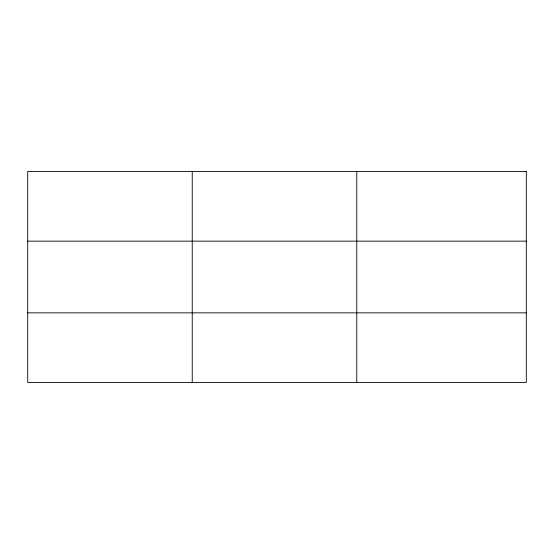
<?xml version="1.0" encoding="UTF-8"?>
<svg xmlns="http://www.w3.org/2000/svg" width="554" height="554" viewBox="0 0 554 554"><rect width="100%" height="100%" fill="white"/><g stroke="black" fill="none" stroke-linecap="round" stroke-linejoin="round"><path stroke-width="0.83" d="M192.238 171.539L192.238 382.461M356.776 171.539L356.776 382.461M27.7 241.142L526.3 241.142M27.7 312.858L526.3 312.858M526.3 171.539L526.3 382.461L27.7 382.461L27.7 171.539L526.3 171.539"/></g></svg>
